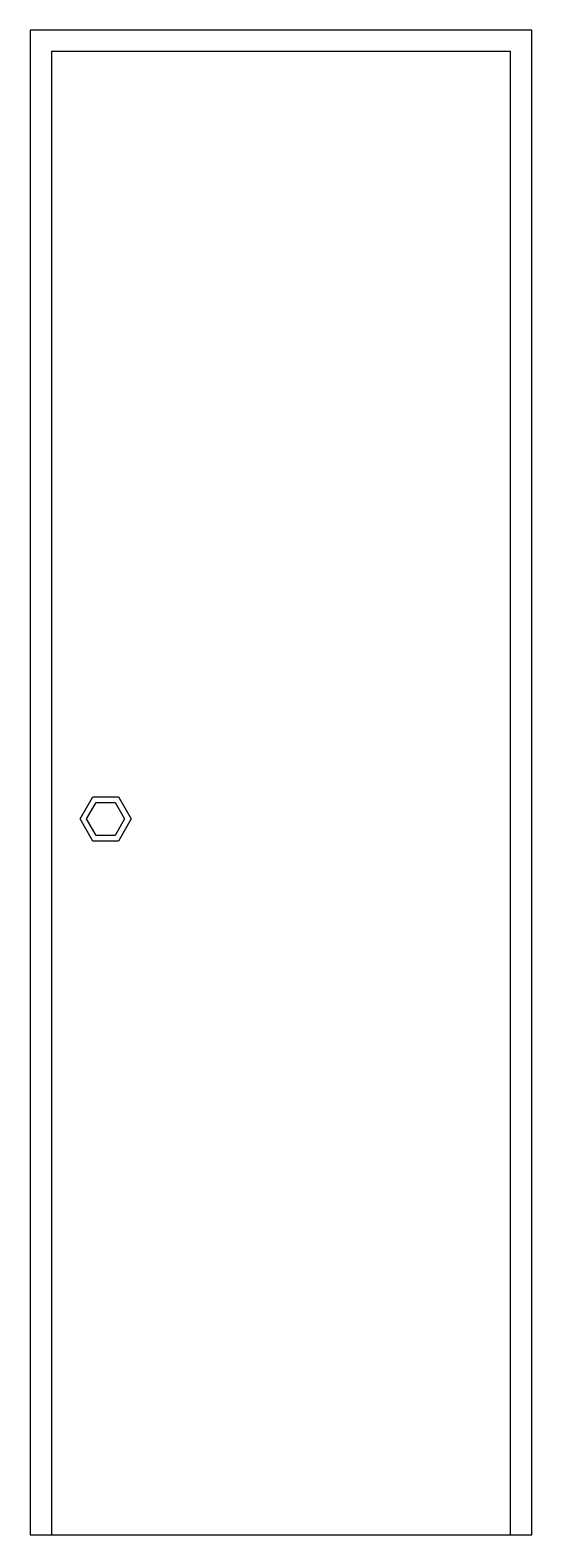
# Model space of a CAD drawing. Extents: x 10.47 to 11.17, y 35.57 to 37.67.
import ezdxf

# ---------------------------------------------------------------- set-up
doc = ezdxf.new("R2010")
doc.units = 0
doc.header["$MEASUREMENT"] = 0
doc.layers.get('0').update_dxf_attribs({"linetype": 'CONTINUOUS'})
doc.layers.add('DESNIVEL', color=1, linetype='CONTINUOUS')

msp = doc.modelspace()

# ---------------------------------------------------------------- linework, layer by layer
for points in [[(11.1746, 35.5678), (11.1746, 37.6678), (10.4746, 37.6678), (10.4746, 35.5678)], [(11.1446, 35.5678), (11.1446, 37.6378), (10.5046, 37.6378), (10.5046, 35.5678)]]:
    msp.add_lwpolyline(points)
for points in [[(10.5978, 36.5978), (10.6156, 36.5669), (10.5978, 36.536), (10.562, 36.536), (10.5442, 36.5669), (10.562, 36.5978)], [(10.5931, 36.5898), (10.6063, 36.5669), (10.5931, 36.544), (10.5667, 36.544), (10.5534, 36.5669), (10.5667, 36.5898)]]:
    msp.add_lwpolyline(points, close=True)
at = {"layer": 'DESNIVEL'}
msp.add_line((10.4746, 35.5678), (11.1746, 35.5678), dxfattribs=at)

doc.saveas('drawing.dxf')
